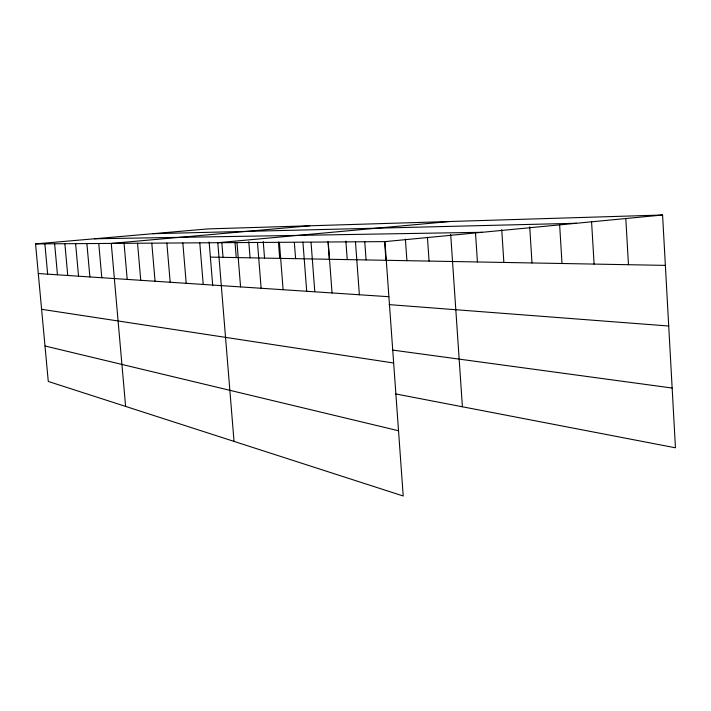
<?xml version="1.0" encoding="UTF-8"?>
<svg xmlns="http://www.w3.org/2000/svg" width="711" height="711" viewBox="0 0 711 711"><rect width="100%" height="100%" fill="white"/><g stroke="black" fill="none" stroke-linecap="round" stroke-linejoin="round"><path stroke-width="1.07" d="M384.944 241.624L403.208 495.994L48.277 381.452L35.55 243.909L384.944 241.624L662.581 215.006L675.45 447.797L395.547 393.903M449.823 221.512L217.797 242.718L234.035 441.398M309.783 225.787L111.263 243.411L125.616 406.408M35.55 243.909L208.056 228.898L662.581 215.006M153.025 233.688L576.488 223.263M94.403 238.78L482.271 232.293M210.376 257.106L665.372 265.381M38.287 273.531L388.899 296.718M389.13 304.619L668.722 326.02M392.401 350.052L672.144 388.037M41.602 309.303L393.654 363.01M44.997 345.99L398.524 430.759M64.87 243.713L67.749 275.486M54.64 243.784L57.467 274.801M44.873 243.846L47.664 274.153M98.758 243.491L101.797 277.734M86.893 243.571L89.879 276.943M75.606 243.642L78.539 276.197M124.052 243.331L127.207 279.414M151.79 243.144L155.051 281.254M137.543 243.242L140.751 280.312M182.834 242.949L186.211 283.316M166.863 243.046L170.187 282.258M209.123 241.918L212.722 285.662M199.782 242.833L203.222 284.444M236.994 242.593L240.567 286.915M235.012 242.291L236.248 257.578M221.814 242.389L223.032 257.338M263.239 241.562L264.545 258.093M257.489 242.46L261.124 288.275M248.779 241.678L250.076 257.826M294.354 242.478L295.607 258.653M279.414 242.318L283.111 289.724M278.428 242.033L279.699 258.369M311.045 242.371L314.777 291.403M302.93 242.158L306.699 291.288M345.866 241.065L347.244 259.595M328.215 241.998L332.046 292.959M328.02 241.722L329.335 259.266M364.743 241.5L366.085 259.933M355.473 241.82L359.366 294.772M405.394 239.092L406.914 260.679M384.633 241.918L385.949 260.297M427.435 237.341L429.08 261.079M450.703 234.479L462.399 406.772M475.481 232.684L477.428 261.959M501.744 229.751L503.859 262.439M529.713 226.765L531.997 262.954M559.637 224.8L562.01 263.497M591.561 221.548L594.094 264.083M625.796 218.348L628.462 264.705"/></g></svg>
